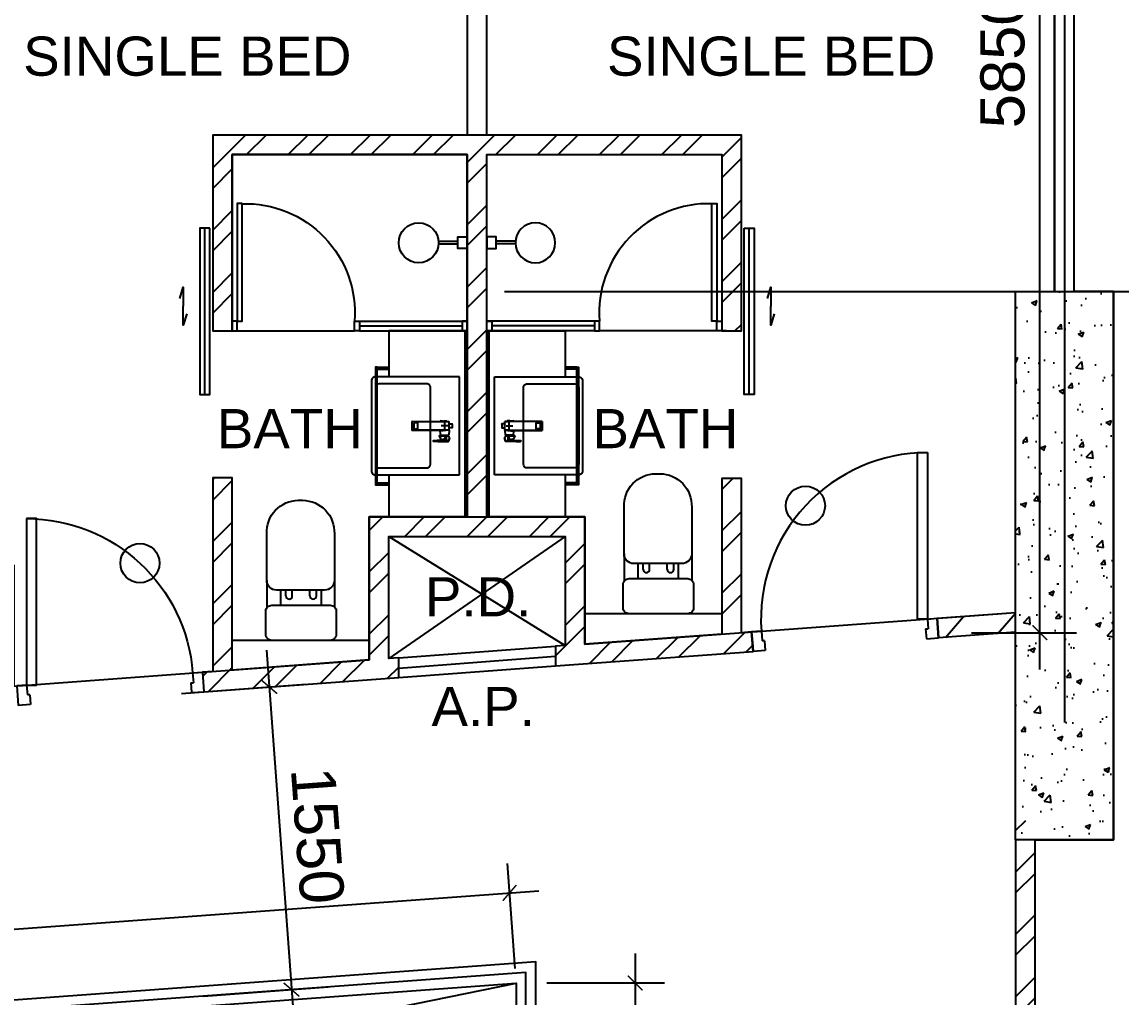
# Model space of a CAD drawing. Header units: millimetres. Extents: x -1214 to 72065, y 7230 to 56310.
# Drawn here: x 40676 to 46294, y 31843 to 36827 of the extents above; entities that cross this region are included whole.
import ezdxf
from ezdxf.enums import TextEntityAlignment as Align

# ---------------------------------------------------------------- set-up
doc = ezdxf.new("R2010")
doc.units = ezdxf.units.MM
doc.header["$MEASUREMENT"] = 0
doc.linetypes.add('CENTERX2', pattern=[101.6, 63.5, -12.7, 12.7, -12.7])
doc.layers.get('0').update_dxf_attribs({"color": 8})
doc.layers.get('Defpoints').update_dxf_attribs({"color": 8})
for name, color, linetype in [('Default', 8, 'Continuous'), ('Door', 8, 'Continuous'), ('Dry Wall', 8, 'Continuous'), ('FSD', 8, 'Continuous'), ('GBP A.P.', 8, 'Continuous'), ('GBP Dim', 8, 'Continuous'), ('GBP Text 200', 8, 'Continuous'), ('grid', 8, 'CENTERX2'), ('hatch', 8, 'Continuous'), ('LP-Furn built-in', 8, 'Continuous'), ('LP-Furn built-in 2', 8, 'Continuous'), ('LP-Sanitary', 8, 'Continuous'), ('LP-WC', 8, 'Continuous'), ('PD', 8, 'Continuous'), ('PD DOOR', 8, 'Continuous'), ('SMOKE BARRIER', 8, 'Continuous'), ('TEXT', 8, 'Continuous'), ('TEXT Ref', 8, 'Continuous'), ('VOID HATCH', 8, 'Continuous'), ('WALL-NEW', 8, 'Continuous'), ('WALL-STRUCTURE', 8, 'Continuous'), ('WINDOW', 8, 'Continuous'), ('zzz-room mix', 8, 'Continuous')]:
    doc.layers.add(name, color=color, linetype=linetype)
doc.layers.add('LP-Nonplot', color=8, linetype='Continuous', plot=False)
doc.styles.add('BH', font='arial.ttf')
doc.dimstyles.new('200 GBP', dxfattribs={"dimscale": 1.5, "dimtxt": 150, "dimasz": 50, "dimexe": 125, "dimexo": 50, "dimgap": 50, "dimtad": 1, "dimdec": 0, "dimzin": 0, "dimdsep": 46, "dimtxsty": 'BH', "dimblk": 'ARCHTICK', "dimcen": 0.09, "dimdle": 125, "dimclrd": 9, "dimclre": 9, "dimclrt": 1, "dimadec": 0, "dimazin": 0, "dimtfac": 1, "dimtdec": 0, "dimtix": 1, "dimtmove": 2, "dimatfit": 3, "dimldrblk": 'ARCHTICK', "dimfxl": 300, "dimfxlon": 1, "dimtolj": 1, "dimtzin": 0, "dimarcsym": 0})

# ---------------------------------------------------------------- blocks, each defined once
blk = doc.blocks.new('A$C65CE4B9A')
at = {"layer": 'grid', "ltscale": 200}
for p, q in [((-23000, 10500), (-23000, -20450)), ((-66500, 0), (0, 0))]:
    blk.add_line(p, q, dxfattribs=at)
blk = doc.blocks.new('DR1CR2')
at = {"layer": 'Door'}
for p, q in [((-50, 0), (-50, -50)), ((-50, 0), (0, 0)), ((0, 0), (0, -75)), ((-62.5, -50), (-50, -50)), ((-62.5, -50), (-62.5, -100)), ((-62.5, -100), (0, -100)), ((0, -75), (0, -100))]:
    blk.add_line(p, q, dxfattribs=at)
blk = doc.blocks.new('pln_toilet')
for p, q in [((175.5, -306.5), (175.5, -165.2)), ((-170.1, -306.5), (-170.1, -171.6)), ((-78.2, -226.9), (-78.2, -256.5)), ((-45, -226.9), (-45, -256.5)), ((44.7, -226.9), (44.7, -256.5)), ((77.9, -226.9), (77.9, -256.5))]:
    blk.add_line(p, q)
for points in [[(180, -30), (180, -149.3, -0.414214), (150, -179.3), (-150, -179.3, -0.414214), (-180, -149.3), (-180, -30, -0.414214), (-150, 0), (150, 0, -0.414214)], [(175.5, -306.5), (175.5, -545.1, -0.424695), (14, -715.1), (-7.8, -715.1, -0.423698), (-170.1, -545.1), (-170.1, -306.5, -0.414214), (-120.1, -256.5), (125.5, -256.5, -0.414214)]]:
    blk.add_lwpolyline(points, format="xyb", close=True)
for points in [[(-101.9, -256.5), (-101.9, -179.3)], [(102.9, -179.3), (102.9, -256.5)]]:
    blk.add_lwpolyline(points)
for centre in [(-61.6, -226.9), (61.3, -226.9)]:
    blk.add_arc(centre, 16.6, 0, 180)
blk = doc.blocks.new('SEANNOT_GROUP2')
at = {"layer": 'Default'}
blk.add_line((81.5, 351.1), (81.5, 317.9), dxfattribs=at)
blk = doc.blocks.new('SEANNOT_GROUP3')
at = {"layer": 'Default'}
blk.add_line((99.8, 335.2), (63.8, 335.2), dxfattribs=at)
blk = doc.blocks.new('ghtfdgd')
at = {"layer": 'LP-Sanitary'}
for p, q in [((79214.2, -115039.6), (79218.2, -114994.6)), ((79220.2, -114994.6), (79217.1, -115027.9)), ((79220.2, -114994.6), (79218.2, -114994.6)), ((79218.9, -115183.4), (79220.2, -114994.6)), ((79261.1, -114994.6), (79220.2, -114994.6)), ((79230.7, -114993.6), (79230.7, -114979.6)), ((79231.2, -114979.1), (79250.2, -114979.1)), ((79250.2, -114994.1), (79231.2, -114994.1)), ((79238.9, -114994.1), (79238.9, -114994.6)), ((79242.4, -114994.6), (79242.4, -114994.1)), ((79250.7, -114979.6), (79250.7, -114993.6)), ((79263.2, -114994.6), (79261.1, -114994.6)), ((79261.1, -114994.6), (79262.4, -115183.4)), ((79264.2, -115027.9), (79261.1, -114994.6)), ((79263.2, -114994.6), (79288.7, -114996.6)), ((79263.2, -114994.6), (79267.1, -115039.6)), ((79288.7, -115037.7), (79288.7, -114996.6)), ((79290.7, -115009.4), (79290.7, -115000.9)), ((79317.3, -115002.9), (79318.9, -114997.5)), ((79318.7, -114997.4), (79318.9, -114997.5)), ((79319.3, -114997.6), (79318.9, -114997.4)), ((79318.9, -114997.5), (79319.4, -114997.7)), ((79319.4, -114997.7), (79319.4, -115044.7)), ((79319.8, -115045.3), (79319.8, -114998.3)), ((79217.1, -115027.9), (79214.2, -115039.6)), ((79217.1, -115039.6), (79214.2, -115039.6)), ((79215.7, -115019.1), (79215.7, -115005.6)), ((79215.7, -115005.6), (79217.2, -115005.6)), ((79217.5, -115184.4), (79217.1, -115027.9)), ((79264.2, -115027.9), (79263.8, -115184.4)), ((79264.2, -115027.9), (79267.1, -115039.6)), ((79267.1, -115039.6), (79264.2, -115039.6)), ((79288.7, -115037.7), (79267.1, -115039.6)), ((79290.7, -115009.6), (79290.7, -115009.4)), ((79290.7, -115010.3), (79290.7, -115009.6)), ((79290.7, -115044.4), (79290.7, -115010.3)), ((79290.7, -115044.7), (79290.7, -115044.4)), ((79290.9, -115010.4), (79310.4, -115018.6)), ((79290.9, -115010.4), (79290.9, -115044.5)), ((79290.9, -115044.5), (79310.4, -115036.3)), ((79310.7, -115017.8), (79291, -115009.5)), ((79291, -115009.5), (79291, -115009.5)), ((79291, -115009.5), (79291, -115009.5)), ((79291, -115044.9), (79310.7, -115036.6)), ((79310.4, -115018.6), (79310.5, -115018.7)), ((79310.4, -115036.3), (79310.5, -115036.2)), ((79310.5, -115018.7), (79310.5, -115027.4)), ((79310.5, -115036.2), (79310.5, -115027.4)), ((79310.7, -115017.8), (79314.8, -115009.2)), ((79313.5, -115028.9), (79313.5, -115020.8)), ((79313.5, -115020.8), (79317.3, -115050.9)), ((79313.5, -115028.9), (79313.5, -115036.9)), ((79313.5, -115036.9), (79317.3, -115075.5)), ((79313.5, -115037), (79317.3, -115075.5)), ((79315.2, -115010.7), (79313.6, -115020.4)), ((79313.6, -115020.5), (79313.6, -115020.4)), ((79317.3, -115050.5), (79313.6, -115020.5)), ((79315.2, -115010.7), (79317.3, -115050.4)), ((79318, -115050.2), (79316, -115010.5)), ((79319.4, -115044.7), (79317.3, -115002.9)), ((79317.3, -115050.4), (79317.3, -115050.5)), ((79317.3, -115051.4), (79317.3, -115063.3)), ((79317.7, -115051.6), (79318.9, -115052.3)), ((79317.7, -115063.5), (79317.7, -115051.6)), ((79319.4, -115051), (79318, -115050.2)), ((79318.9, -115074.8), (79318.9, -115052.3)), ((79319.4, -115044.7), (79319.4, -115051)), ((79319.8, -115051.6), (79319.8, -115045.3)), ((79319.8, -115051.9), (79319.8, -115051.6)), ((79319.8, -115051.9), (79319.8, -115074.4)), ((79317.3, -115075.1), (79317.3, -115063.3)), ((79317.7, -115063.5), (79317.7, -115075.4)), ((79317.7, -115075.4), (79318.9, -115074.8)), ((79318, -115076), (79319.3, -115075.3)), ((79319.8, -115074.4), (79319.8, -115074.6)), ((79225, -115154.8), (79225, -115173.1)), ((79255.3, -115153.8), (79226, -115153.8)), ((79255.3, -115154), (79226, -115154)), ((79256.3, -115173.1), (79256.3, -115154.8)), ((79218.9, -115183.4), (79217.5, -115184.4)), ((79217.5, -115184.4), (79263.8, -115184.4)), ((79262.4, -115183.4), (79218.9, -115183.4)), ((79226, -115174.1), (79255.3, -115174.1)), ((79262.4, -115183.4), (79263.8, -115184.4))]:
    blk.add_line(p, q, dxfattribs=at)
for centre, radius, start, end in [((79231.2, -114979.6), 0.5, 90, 180), ((79231.2, -114993.6), 0.5, 180, 270), ((79250.2, -114979.6), 0.5, 0, 90), ((79250.2, -114993.6), 0.5, 270, 0), ((79280.3, -115017.1), 20, 56.8024, 65.1654), ((79290.9, -115000.9), 0.2, 127.8526, 180), ((79511, -115282.7), 357.7, 125.8498, 127.9825), ((79530.3, -115308.3), 389.7, 125.9264, 127.8836), ((79301.7, -114992.9), 0.28, 69.6864, 135.2011), ((79318.5, -114997.9), 0.689, 55.9542, 80.1325), ((79319, -114998.3), 0.8, 0.0065, 61.4767), ((79240.7, -115019.1), 25, 180, 185.7425), ((79280.3, -115017.1), 20, 294.8346, 301.6128), ((79290.9, -115044.7), 0.2, 180.014, 293.047), ((79234, -109870), 5139.5, 270.6358, 270.8997), ((79227.2, -108854.2), 6155.7, 270.59451, 270.81562), ((79288.3, -115009.7), 2.67, 3.1953, 9.3367), ((79319.7, -114996.5), 23.1, 247.1252, 247.4995), ((79339.3, -115104.4), 73.6, 112.7571, 112.8748), ((79312.3, -115020.9), 1.23, 6.0946, 11.5159), ((79308.7, -115037.4), 4.84, 5.245, 7.1928), ((79310.7, -115037.3), 2.83, 5.6454, 8.8147), ((79314, -115009.4), 0.822, 12.8215, 37.3786), ((79314.7, -115011.5), 2.53, 77.4972, 90.7881), ((79315.1, -115009.5), 0.509, 38.0096, 78.4052), ((84763.2, -116562.2), 5664.7, 164.0221, 164.0885), ((79313.8, -115010.5), 2.18, 358.6743, 36.2852), ((79317.8, -115050.7), 0.54, 62.2217, 149.6873), ((79305.3, -115051.3), 11.9, 359.6229, 2.1624), ((79315.7, -115050), 2.38, 342.3129, 353.972), ((79317.3, -115050.2), 0.738, 359.2113, 2.9985), ((79319.1, -115051.6), 0.688, 1.5121, 63.734), ((79313.2, -115075.2), 4.12, 356.1198, 1.3814), ((79317.8, -115075.5), 0.494, 177.6992, 295.8531), ((79318.6, -115075.3), 0.938, 181.0891, 220.2205), ((79319, -115074.6), 0.786, 294.1963, 0.4917)]:
    blk.add_arc(centre, radius, start, end, dxfattribs=at)
for centre, major_axis, ratio, start_param, end_param in [((79290.9, -115000.9), (0.2, 0), 0.870233, 1.308042, 3.141593), ((79290.9, -115000.9), (0.123, -0.158), 0.834595, 2.099205, 3.141593), ((79290.9, -115000.9), (0.123, -0.158), 0.834595, 3.141593, 3.165459), ((79301.6, -114992.9), (0.117, -0.162), 0.844851, 2.109561, 3.167674), ((79318.4, -114998), (-0.211, -0.772), 0.117484, 2.694436, 3.141054), ((79318.5, -114998.1), (-0.382, -0.703), 0.237912, 2.705017, 3.14394), ((79319, -114998.3), (-0.382, -0.703), 0.237912, 2.705017, 3.141091), ((79319, -114998.3), (-0.8, 0), 0.876594, 3.141494, 4.164132), ((79290.9, -115009.4), (0.2, 0), 0.870251, 1.333095, 3.141593), ((79290.9, -115010.3), (0.2, 0), 0.5, 3.141593, 4.712389), ((79290.9, -115044.4), (0.2, 0), 0.5, 3.141593, 4.712389), ((79290.9, -115010), (0.077, 0.836), 0.04975, 4.217846, 5.325586), ((79290.9, -115044.1), (-0.077, 0.836), 0.04975, 2.065339, 3.17308), ((79310.4, -115018.2), (-0.311, -0.737), 0.21898, 1.092037, 2.210933), ((79310.4, -115035.9), (-0.311, 0.737), 0.21898, 2.049556, 3.141593), ((79310.5, -115018.3), (-0.309, -0.738), 0.217421, 1.09135, 2.210755), ((79310.5, -115035.8), (-0.309, 0.738), 0.217421, 2.050243, 3.169648), ((79310.4, -115035.9), (-0.311, 0.737), 0.21898, 3.141593, 3.168451), ((79314.3, -115020.6), (-0.782, -0.167), 0.921627, 5.682069, 6.099643), ((79314.3, -115020.8), (-0.794, -0.099), 0.898005, 5.760928, 6.175764), ((79314.3, -115036.7), (0.793, 0.106), 0.789486, 3.026004, 3.133916), ((79314.3, -115036.9), (0.796, 0.077), 0.827125, 3.057559, 3.141593), ((79315.1, -115009.6), (0.173, 0.708), 0.018166, 0.444134, 0.918054), ((79315.3, -115009.6), (0.412, 0.321), 0.549065, 0.513637, 1.195391), ((79315.7, -115010.9), (-0.499, -0.026), 0.868619, 4.118709, 5.82428), ((79316.8, -115003.6), (0.961, -0.275), 0.902908, 1.271288, 1.565184), ((79317.8, -115050.6), (-0.5, -0.016), 0.857677, 4.139605, 5.842177), ((79317.8, -115050.9), (-0.5, -0.02), 0.273668, 4.356492, 6.23412), ((79319, -115045.3), (-0.8, 0), 0.876594, 3.141494, 4.164132), ((79317.8, -115063.3), (-0.5, 0), 0.5, 0.054498, 1.448623), ((79317.8, -115075.5), (-0.494, 0.079), 0.969108, 0.192451, 2.070079), ((79226, -115154.8), (-1, 0), 0.992546, 4.712389, 6.283185), ((79226, -115154.9), (1, 0), 0.890286, 1.570796, 3.141593), ((79255.3, -115154.8), (-1, 0), 0.992546, 3.141593, 4.712389), ((79255.3, -115154.9), (1, 0), 0.890286, 0, 1.570796), ((79226, -115173.1), (1, 0), 0.992546, 3.141593, 4.712389), ((79255.3, -115173.1), (1, 0), 0.992546, 4.712389, 6.283185)]:
    blk.add_ellipse(centre, major_axis=major_axis, ratio=ratio, start_param=start_param, end_param=end_param, dxfattribs=at)
for points, knots in [([(79291, -115000.7), (79291, -115000.8), (79291, -115000.8), (79291, -115000.9), (79291, -115001.2), (79291, -115001.4), (79291, -115001.7), (79291, -115002.7), (79291, -115003.8), (79291, -115004.8), (79291, -115006.3), (79291, -115007.8), (79291, -115009.2)], [0, 0, 0, 0, 0.02306, 0.02306, 0.02306, 0.115301, 0.115301, 0.115301, 0.484264, 0.484264, 0.484264, 1, 1, 1, 1]), ([(79301.6, -114992.7), (79301.9, -114992.8), (79302.2, -114992.9), (79302.5, -114993), (79305, -114993.6), (79307.5, -114994.3), (79310.1, -114995), (79312.9, -114995.8), (79315.8, -114996.6), (79318.7, -114997.4)], [0, 0, 0, 0, 0.051688, 0.051688, 0.051688, 0.494848, 0.494848, 0.494848, 1, 1, 1, 1]), ([(79318.7, -114997.4), (79318.6, -114997.5), (79318.6, -114997.7), (79318.5, -114997.9), (79318.2, -114999), (79317.9, -115000.1), (79317.5, -115001.2), (79317.4, -115001.7), (79317.2, -115002.2), (79317.1, -115002.7)], [0, 0, 0, 0, 0.095324, 0.095324, 0.095324, 0.707603, 0.707603, 0.707603, 1, 1, 1, 1]), ([(79291, -115009.5), (79291, -115009.5), (79290.9, -115009.5), (79290.8, -115009.6), (79290.7, -115009.6), (79290.7, -115009.6)], [0, 0, 0, 0, 0.5, 0.5, 1, 1, 1, 1]), ([(79310.5, -115018.7), (79310.9, -115018.8), (79311.2, -115019), (79311.9, -115019.4), (79312.2, -115019.7), (79312.8, -115020.1), (79313, -115020.3), (79313.4, -115020.5), (79313.5, -115020.5), (79313.5, -115020.7)], [0, 0, 0, 0, 0.25, 0.25, 0.5, 0.5, 0.75, 0.75, 1, 1, 1, 1]), ([(79310.5, -115036.2), (79310.9, -115036.1), (79311.2, -115035.9), (79311.9, -115035.6), (79312.2, -115035.5), (79312.8, -115035.6), (79313, -115035.7), (79313.4, -115036.2), (79313.5, -115036.5), (79313.5, -115036.8)], [0, 0, 0, 0, 0.25, 0.25, 0.5, 0.5, 0.75, 0.75, 1, 1, 1, 1]), ([(79313.6, -115020.4), (79313.5, -115020.2), (79313.5, -115020), (79313.3, -115019.6), (79313.2, -115019.3), (79312.7, -115018.8), (79312.3, -115018.6), (79311.6, -115018.2), (79311.2, -115018), (79310.8, -115017.9)], [0, 0, 0, 0, 0.25, 0.25, 0.5, 0.5, 0.75, 0.75, 1, 1, 1, 1]), ([(79310.8, -115036.5), (79311, -115036.5), (79311.3, -115036.3), (79311.8, -115036.2), (79312.2, -115036.1), (79312.5, -115036), (79312.8, -115036), (79313, -115036), (79313.1, -115036.1), (79313.2, -115036.2), (79313.4, -115036.3), (79313.5, -115036.6), (79313.5, -115036.7), (79313.5, -115036.8)], [0, 0, 0, 0, 0.124812, 0.2213171, 0.3092796, 0.3899271, 0.4711589, 0.5451559, 0.6166529, 0.6889172, 0.7974179, 0.8896188, 0.9816515, 0.9816515, 0.9816515, 0.9816515]), ([(79314.8, -115009.2), (79314.8, -115009.2), (79314.9, -115009.2), (79314.9, -115009.2), (79315, -115009.2), (79315, -115009.2), (79315.1, -115009.2), (79315.2, -115009.2)], [0, 0, 0, 0, 0.25, 0.25, 0.5, 0.5, 1, 1, 1, 1]), ([(79317.1, -115002.7), (79317, -115003), (79316.9, -115003.3), (79316.8, -115003.6), (79316.5, -115004.7), (79316.2, -115005.8), (79315.9, -115006.9), (79315.7, -115007.6), (79315.4, -115008.3), (79315.2, -115009)], [0, 0, 0, 0, 0.131954, 0.131954, 0.131954, 0.659772, 0.659772, 0.659772, 1, 1, 1, 1]), ([(79315.2, -115009.2), (79315.2, -115009.2), (79315.2, -115009.2), (79315.2, -115009.2), (79315.2, -115009.2), (79315.2, -115009.2)], [0, 0, 0, 0, 0.5, 0.5, 1, 1, 1, 1]), ([(79315.2, -115009.2), (79315.3, -115009.3), (79315.3, -115009.4), (79315.3, -115009.5), (79315.3, -115009.6), (79315.3, -115009.8), (79315.3, -115009.8), (79315.3, -115009.9), (79315.3, -115010), (79315.2, -115010.2), (79315.2, -115010.3), (79315.2, -115010.5), (79315.2, -115010.6), (79315.2, -115010.7)], [0, 0, 0, 0, 0.125, 0.125, 0.25, 0.25, 0.375, 0.375, 0.5, 0.5, 0.75, 0.75, 1, 1, 1, 1]), ([(79317.3, -115050.5), (79317.3, -115050.5), (79317.3, -115050.5), (79317.3, -115050.6), (79317.3, -115050.6), (79317.3, -115050.7), (79317.3, -115050.8), (79317.3, -115050.9)], [0, 0, 0, 0, 0.25, 0.25, 0.5, 0.5, 1, 1, 1, 1]), ([(79317.3, -115051.4), (79317.3, -115051.5), (79317.3, -115051.5), (79317.5, -115051.6), (79317.6, -115051.6), (79317.7, -115051.6)], [0, 0, 0, 0, 0.5, 0.5, 1, 1, 1, 1]), ([(79317.7, -115051.6), (79317.7, -115051.6), (79317.7, -115051.5), (79317.8, -115051.4), (79317.8, -115051.3), (79317.8, -115051.1), (79317.8, -115051), (79317.9, -115050.9), (79317.9, -115050.8), (79317.9, -115050.7)], [0, 0, 0, 0, 0.25, 0.25, 0.5, 0.5, 0.75, 0.75, 1, 1, 1, 1]), ([(79319.4, -115051), (79319.4, -115051), (79319.4, -115051), (79319.4, -115051), (79319.4, -115051), (79319.4, -115051), (79319.4, -115051), (79319.4, -115051.1), (79319.4, -115051.1), (79319.4, -115051.2), (79319.4, -115051.2), (79319.3, -115051.3), (79319.3, -115051.3), (79319.3, -115051.4), (79319.3, -115051.5), (79319.2, -115051.6), (79319.2, -115051.6), (79319.1, -115051.7), (79319.1, -115051.8), (79319, -115051.9), (79319, -115052), (79318.9, -115052.1), (79318.9, -115052.1), (79318.9, -115052.2), (79318.9, -115052.3), (79318.9, -115052.3), (79318.9, -115052.3), (79318.9, -115052.3), (79318.9, -115052.3), (79318.9, -115052.3), (79318.9, -115052.3)], [0, 0, 0, 0, 0.000034, 0.000034, 0.000034, 0.03445, 0.03445, 0.03445, 0.175251, 0.175251, 0.175251, 0.317196, 0.317196, 0.317196, 0.479622, 0.479622, 0.479622, 0.662074, 0.662074, 0.662074, 0.829132, 0.829132, 0.829132, 0.958486, 0.958486, 0.958486, 0.999966, 0.999966, 0.999966, 1, 1, 1, 1]), ([(79319.8, -115051.9), (79319.8, -115052), (79319.7, -115052), (79319.7, -115052.1), (79319.6, -115052.2), (79319.4, -115052.3), (79319.3, -115052.3), (79319.1, -115052.3), (79319, -115052.3), (79318.9, -115052.3)], [0, 0, 0, 0, 0.25, 0.25, 0.5, 0.5, 0.75, 0.75, 1, 1, 1, 1]), ([(79317.3, -115075.1), (79317.3, -115075.2), (79317.3, -115075.2), (79317.5, -115075.3), (79317.6, -115075.3), (79317.7, -115075.4)], [0, 0, 0, 0, 0.5, 0.5, 1, 1, 1, 1]), ([(79319.8, -115074.4), (79319.8, -115074.5), (79319.7, -115074.5), (79319.7, -115074.6), (79319.6, -115074.7), (79319.4, -115074.8), (79319.3, -115074.8), (79319.1, -115074.8), (79319, -115074.8), (79318.9, -115074.8)], [0, 0, 0, 0, 0.25, 0.25, 0.5, 0.5, 0.75, 0.75, 1, 1, 1, 1]), ([(79319.3, -115075.3), (79319.3, -115075.3), (79319.3, -115075.3), (79319.2, -115075.3), (79319.2, -115075.3), (79319.1, -115075.3), (79319.1, -115075.2), (79319, -115075.2), (79319, -115075.1), (79318.9, -115075.1), (79318.9, -115075), (79318.9, -115074.9), (79318.9, -115074.9), (79318.9, -115074.9), (79318.9, -115074.8), (79318.9, -115074.8), (79318.9, -115074.8), (79318.9, -115074.8), (79318.9, -115074.8)], [0.3296223, 0.3296223, 0.3296223, 0.3296223, 0.4796217, 0.4796217, 0.4796217, 0.6620737, 0.6620737, 0.6620737, 0.829132, 0.829132, 0.829132, 0.9584856, 0.9584856, 0.9584856, 0.9999655, 0.9999655, 0.9999655, 1, 1, 1, 1])]:
    blk.add_open_spline(points, degree=3, knots=knots, dxfattribs=at)
for points, degree in [([(79301.8, -114992.7), (79301.7, -114992.6), (79301.7, -114992.7), (79301.6, -114992.7)], 3), ([(79318.6, -114997.3), (79316.3, -114996.6), (79310.7, -114995.1), (79301.8, -114992.7)], 3), ([(79313.5, -115028.9), (79313.5, -115028.4), (79313.4, -115028), (79312.3, -115027.4), (79311.4, -115027.4), (79310.5, -115027.4)], 5), ([(79317.9, -115075.9), (79317.9, -115076), (79318, -115076), (79318, -115075.9)], 3)]:
    blk.add_open_spline(points, degree=degree, dxfattribs=at)
at = {"layer": 'LP-Nonplot'}
for name in ['SEANNOT_GROUP2', 'SEANNOT_GROUP3']:
    blk.add_blockref(name, (79159.1, -115352.3), dxfattribs=at)
blk = doc.blocks.new('SINK')
at = {"layer": 'LP-Sanitary'}
blk.add_line((-74936.8, -44774), (-75436.8, -44774), dxfattribs=at)
blk.add_lwpolyline([(-75436.8, -44774), (-75436.8, -45203.2, 0.414214), (-75416.8, -45223.2), (-74956.8, -45223.2, 0.414214), (-74936.8, -45203.2), (-74936.8, -44774)], format="xyb", dxfattribs=at)
blk.add_lwpolyline([(-75401.8, -44941.1), (-75401.8, -45183.3, 0.414117), (-75381.8, -45203.2), (-74991.8, -45203.2, 0.41431), (-74971.8, -45183.2), (-74971.8, -44941.1, 0.414117), (-74991.8, -44921.1), (-75381.8, -44921.1, 0.41431)], format="xyb", close=True, dxfattribs=at)
at = {"layer": 'LP-Furn built-in'}
blk.add_blockref('ghtfdgd', (-154427.4, 70168.1), dxfattribs=at)
blk = doc.blocks.new('pln_sink 1100x380')
at = {"ltscale": 1000}
for p, q in [((0, 0), (400, 0)), ((400, 0), (400, -235)), ((459.9, -184.9), (400, -184.9)), ((459.9, -194.9), (400, -194.9)), ((400, -735), (400, -950)), ((459.9, -776.6), (400, -776.6)), ((459.9, -786.6), (400, -786.6)), ((0, -950), (400, -950))]:
    blk.add_line(p, q, dxfattribs=at)
for points in [[(10, -950), (10, 0), (0, 0), (0, -950), (10, -950)], [(10, 0), (10, -950), (0, -950), (0, 0), (10, 0)]]:
    blk.add_lwpolyline(points, dxfattribs=at)
at = {"ltscale": 200}
blk.add_lwpolyline([(459.9, -184.9), (468.4, -184.9), (468.4, -786.6), (459.9, -786.6)], close=True, dxfattribs=at)
at = {"layer": 'LP-Furn built-in', "extrusion": (0, 0, -1), "zscale": -1, "rotation": 270}
blk.add_blockref('SINK', (44734, -75671.8), dxfattribs=at)
blk = doc.blocks.new('pln_shower head')
at = {"ltscale": 100}
for points in [[(101, 9.1), (200, 9.1)], [(101, -5.9), (200, -5.9)]]:
    blk.add_lwpolyline(points, dxfattribs=at)
at = {"ltscale": 0.5}
blk.add_lwpolyline([(248, 30.1), (248, -29.9), (200, -29.9), (200, 30.1)], close=True, dxfattribs=at)
at = {"ltscale": 100}
blk.add_circle((0, 0), 101.9, dxfattribs=at)
blk = doc.blocks.new('_ArchTick')
at = {"color": 0, "const_width": 0.1}
blk.add_lwpolyline([(0.5, 0.5), (-0.5, -0.5)], dxfattribs=at)
blk = doc.blocks.new('*D58')
at = {"layer": 'Defpoints', "color": 0, "transparency": 16777216}
for p in [(35702.3, 32974.2), (42052.7, 31885.7), (35815.7, 31428.3)]:
    blk.add_point(p, dxfattribs=at)
at = {"layer": 'GBP Dim', "color": 9, "lineweight": -2, "transparency": 16777216}
for p, q in [((41925.6, 33618.5), (42066.4, 31698.7)), ((41490.5, 33398.6), (42126.3, 33445.3)), ((41603.9, 31852.8), (42239.7, 31899.4))]:
    blk.add_line(p, q, dxfattribs=at)
at = {"layer": 'GBP Dim', "color": 9, "lineweight": -2, "transparency": 16777216, "xscale": 75, "yscale": 75, "zscale": 75}
for p, rotation in [((41939.3, 33431.5), 94.19418278322694), ((42052.7, 31885.7), 274.1941827832269)]:
    blk.add_blockref('_ArchTick', p, dxfattribs=dict(at, rotation=rotation))
at = {"layer": 'GBP Dim', "transparency": 16777216, "insert": (42185.4, 32672.5), "char_height": 225, "attachment_point": 5, "rotation": 274.1942, "style": 'BH'}
blk.add_mtext('\\A1;1550', dxfattribs=at)
blk = doc.blocks.new('*D80')
at = {"layer": 'Defpoints', "color": 0, "transparency": 16777216}
for p in [(46050, 39185.1), (46736.8, 39185.1), (45850, 31649.9)]:
    blk.add_point(p, dxfattribs=at)
at = {"layer": 'GBP Dim', "color": 9, "lineweight": -2, "transparency": 16777216}
for p, q in [((46736.8, 31462.4), (46736.8, 39372.6)), ((46286.8, 39185.1), (46924.3, 39185.1)), ((46286.8, 31649.9), (46924.3, 31649.9))]:
    blk.add_line(p, q, dxfattribs=at)
at = {"layer": 'GBP Dim', "color": 9, "lineweight": -2, "transparency": 16777216, "xscale": 75, "yscale": 75, "zscale": 75}
for p, rotation in [((46736.8, 39185.1), 90), ((46736.8, 31649.9), 270)]:
    blk.add_blockref('_ArchTick', p, dxfattribs=dict(at, rotation=rotation))
at = {"layer": 'GBP Dim', "transparency": 16777216, "insert": (46546.9, 35417.5), "char_height": 225, "attachment_point": 5, "rotation": 90, "style": 'BH'}
blk.add_mtext('\\A1;7535', dxfattribs=at)
blk = doc.blocks.new('*D94')
at = {"layer": 'Defpoints', "color": 0, "transparency": 16777216}
for p in [(45450, 39558.8), (45874.6, 39558.8), (45450, 33708.6)]:
    blk.add_point(p, dxfattribs=at)
at = {"layer": 'GBP Dim', "color": 9, "lineweight": -2, "transparency": 16777216}
for p, q in [((45874.6, 33521.1), (45874.6, 39746.3)), ((45525, 39558.8), (46062.1, 39558.8)), ((45525, 33708.6), (46062.1, 33708.6))]:
    blk.add_line(p, q, dxfattribs=at)
at = {"layer": 'GBP Dim', "color": 9, "lineweight": -2, "transparency": 16777216, "xscale": 75, "yscale": 75, "zscale": 75}
for p, rotation in [((45874.6, 39558.8), 90), ((45874.6, 33708.6), 270)]:
    blk.add_blockref('_ArchTick', p, dxfattribs=dict(at, rotation=rotation))
at = {"layer": 'GBP Dim', "transparency": 16777216, "insert": (45684.8, 36633.7), "char_height": 225, "attachment_point": 5, "rotation": 90, "style": 'BH'}
blk.add_mtext('\\A1;5850', dxfattribs=at)
blk = doc.blocks.new('*D95')
at = {"layer": 'Defpoints', "color": 0, "transparency": 16777216}
for p in [(43200, 31919.8), (43200, 28150.1), (43807.3, 28150.1)]:
    blk.add_point(p, dxfattribs=at)
at = {"layer": 'GBP Dim', "color": 9, "lineweight": -2, "transparency": 16777216}
for p, q in [((43807.3, 32069.8), (43807.3, 28000.1)), ((43357.3, 31919.8), (43957.3, 31919.8)), ((43357.3, 28150.1), (43957.3, 28150.1))]:
    blk.add_line(p, q, dxfattribs=at)
at = {"layer": 'GBP Dim', "color": 9, "lineweight": -2, "transparency": 16777216, "xscale": 75, "yscale": 75, "zscale": 75}
for p, rotation in [((43807.3, 31919.8), 90), ((43807.3, 28150.1), 270)]:
    blk.add_blockref('_ArchTick', p, dxfattribs=dict(at, rotation=rotation))
at = {"layer": 'GBP Dim', "transparency": 16777216, "insert": (43617.4, 30034.9), "char_height": 225, "attachment_point": 5, "rotation": 90, "style": 'BH'}
blk.add_mtext('\\A1;3770', dxfattribs=at)
blk = doc.blocks.new('*D97')
at = {"layer": 'Defpoints', "color": 0, "transparency": 16777216}
for p in [(43166.2, 32379.8), (43200, 31919.8), (23298.3, 30460.3)]:
    blk.add_point(p, dxfattribs=at)
at = {"layer": 'GBP Dim', "color": 9, "lineweight": -2, "transparency": 16777216}
for p, q in [((43194.5, 31994.6), (43155.3, 32529.4)), ((23115, 30909.4), (43315.8, 32390.8)), ((23292.8, 30535.1), (23253.6, 31070))]:
    blk.add_line(p, q, dxfattribs=at)
at = {"layer": 'GBP Dim', "color": 9, "lineweight": -2, "transparency": 16777216, "xscale": 75, "yscale": 75, "zscale": 75}
for p, rotation in [((43166.2, 32379.8), 4.194182783227751), ((23264.6, 30920.4), 184.1941827832277)]:
    blk.add_blockref('_ArchTick', p, dxfattribs=dict(at, rotation=rotation))
at = {"layer": 'GBP Dim', "transparency": 16777216, "insert": (33201.5, 31839.5), "char_height": 225, "attachment_point": 5, "rotation": 4.1942, "style": 'BH'}
blk.add_mtext('\\A1;19955', dxfattribs=at)

msp = doc.modelspace()

# ---------------------------------------------------------------- hatches: boundary and pattern name
at = {"layer": 'hatch'}
h = msp.add_hatch(dxfattribs=at)
h.set_pattern_fill('ANSI32', color=256, scale=600, style=0)
h.set_pattern_definition([(45, (321972.65, -85797.18), (-159.09903, 159.09903), []), (45, (322078.72, -85797.18), (-159.09903, 159.09903), [])])
h.paths.add_polyline_path([(44350.3, 33708.6), (44350.3, 34496), (44250.3, 34496), (44250.3, 33701.3), (43550, 33649.9), (43550, 34299.6), (43050, 34299.6), (43050, 36149.6), (44250, 36149.6), (44250, 35249.6), (44350, 35249.6), (44350, 36249.6), (41650, 36249.6), (41650, 35249.6), (41750, 35249.6), (41750, 36149.6), (42950, 36149.6), (42950, 34299.6), (42450, 34299.6), (42450, 33569.3), (41750, 33517.9), (41750, 34499.6), (41650, 34499.6), (41650, 33510.6), (41597.5, 33506.7), (41604.8, 33407), (42599.9, 33480), (42599.9, 33580.3), (42550, 33576.6), (42550, 34199.6), (43450, 34199.6), (43450, 33642.6), (43400.1, 33638.9), (43400.1, 33538.7), (44409.9, 33612.7), (44402.5, 33712.5)])
h = msp.add_hatch(dxfattribs=at)
h.set_pattern_fill('AR-CONC', color=256, scale=40, style=0)
h.set_pattern_definition([(50, (-579051.98, 745630.23), (286.904073, -25.100854), [30, -330]), (355, (-579051.98, 745630.23), (-55.50053, 300.87685), [24, -264]), (100.4514, (-579028.07, 745628.14), (231.40375, 275.77582), [25.49608, -280.456845]), (46.1842, (-579051.98, 745710.23), (426.89642, -66.2076), [45, -495]), (96.6356, (-579016.4, 745704.7), (373.86508, 389.64715), [38.24412, -420.6852]), (351.1842, (-579052, 745710.23), (373.86478, 389.64744), [36, -396]), (21, (-579011.98, 745690.23), (238.76282, -161.047556), [30, -330]), (326, (-579011.98, 745690.23), (97.32613, 290.06002), [24, -264]), (71.4514, (-578992.08, 745676.8), (336.08905, 129.0122), [25.49608, -280.456845]), (37.5, (-579051.98, 745630.23), (4.863942, 133.157542), [0, -260.8, 0, -268, 0, -265]), (7.5, (-579051.98, 745630.23), (105.227815, 157.764685), [0, -152.8, 0, -254.8, 0, -101]), (327.5, (-579141.18, 745630.23), (213.528974, -9.021949), [0, -100, 0, -312, 0, -414]), (317.5, (-579181.18, 745630.23), (233.274468, 40.041993), [0, -130, 0, -207.2, 0, -294])])
h.paths.add_polyline_path([(46250, 32650), (45750, 32650), (45750, 35450), (46250, 35450)])
h = msp.add_hatch(dxfattribs=at)
h.set_pattern_fill('ANSI32', color=256, scale=30, style=0)
h.set_pattern_definition([(49.1942, (24300, 32138), (-216.2924, 186.737), []), (49.1942, (24434.34, 32147.85), (-216.2924, 186.737), [])])
h.paths.add_polyline_path([(45750, 33811.3), (45350, 33781.9), (45357.3, 33682.2), (45750, 33711)])
h = msp.add_hatch(dxfattribs=at)
h.set_pattern_fill('ANSI32', color=256, scale=600, style=0)
h.set_pattern_definition([(45, (0, 100), (-159.099, 159.099), []), (45, (106.07, 100), (-159.099, 159.099), [])])
h.paths.add_polyline_path([(46650, 31549.9), (46650, 31649.9), (45850, 31649.9), (45850, 32750), (45750, 32750), (45750, 31549.9)])

# ---------------------------------------------------------------- linework, layer by layer
at = {"layer": 'Door'}
for points in [[(45300.1, 34628.3, 0.43582), (44452.4, 33716.1)], [(40699.9, 34290.9, -0.392932), (41547.6, 33503.1)]]:
    msp.add_lwpolyline(points, format="xyb", dxfattribs=at)
for points in [[(45300.1, 34628.3), (45300.1, 33778.3), (45250.1, 33778.3), (45250.1, 34628.3), (45300.1, 34628.3)], [(40699.9, 34290.9), (40699.9, 33440.9), (40749.9, 33440.9), (40749.9, 34290.9), (40699.9, 34290.9)]]:
    msp.add_lwpolyline(points, dxfattribs=at)
at = {"layer": 'Dry Wall'}
for points in [[(45950, 35450), (46050, 35450), (46050, 39183.1), (45950, 39175.7), (45950, 35450)], [(43050, 36249.6), (43050, 38963.1), (42950, 38955.8), (42950, 36249.6)]]:
    msp.add_lwpolyline(points, dxfattribs=at)
at = {"layer": 'FSD'}
for centre in [(44677.5, 34356.9), (41278.5, 34063.6)]:
    msp.add_circle(centre, 100, dxfattribs=at)
at = {"layer": 'LP-Furn built-in 2'}
for points in [[(41634.9, 35774.6), (41584.9, 35774.6), (41584.9, 34924.6), (41634.9, 34924.6)], [(44365.1, 35774.6), (44415.1, 35774.6), (44415.1, 34924.6), (44365.1, 34924.6)]]:
    msp.add_lwpolyline(points, close=True, dxfattribs=at)
for points in [[(41609.9, 34924.6), (41609.9, 35774.6)], [(44390.1, 34924.6), (44390.1, 35774.6)], [(41482.8, 35415.4), (41500, 35473), (41500, 35375.7)], [(44482.8, 35415.4), (44500, 35473), (44500, 35375.7)], [(41517.2, 35336), (41500, 35278.4), (41500, 35375.7)], [(44517.2, 35336), (44500, 35278.4), (44500, 35375.7)]]:
    msp.add_lwpolyline(points, dxfattribs=at)
at = {"layer": 'LP-Sanitary'}
for points in [[(42950, 35249.6), (42950, 36149.6), (41750, 36149.6), (41750, 35299.6)], [(42950, 35299.6), (42950, 36149.6)], [(43050, 35299.6), (43050, 36149.6)], [(43050, 35249.6), (43050, 36149.6), (44250, 36149.6), (44250, 35249.6)], [(42400, 35299.6), (42950, 35299.6), (42950, 35299.6)], [(42950, 35299.6), (42925, 35299.6), (42925, 35249.6), (42950, 35249.6), (42950, 35299.6)], [(43600, 35299.6), (43050, 35299.6), (43050, 35299.6)], [(43050, 35299.6), (43075, 35299.6), (43075, 35249.6), (43050, 35249.6), (43050, 35299.6)], [(41775, 35249.6), (42375, 35249.6)], [(42400, 35249.6), (42950, 35249.6), (42950, 35274.6)], [(42400, 35274.6), (42925, 35274.6)], [(43600, 35249.6), (43050, 35249.6), (43050, 35274.6)], [(43600, 35274.6), (43075, 35274.6)], [(44275, 35249.6), (43625, 35249.6)]]:
    msp.add_lwpolyline(points, dxfattribs=at)
for points in [[(41800, 35899.6), (41775, 35899.6), (41775, 35299.6), (41800, 35299.6)], [(44200, 35899.6), (44225, 35899.6), (44225, 35299.6), (44200, 35299.6)], [(41775, 35299.6), (41750, 35299.6), (41750, 35249.6), (41775, 35249.6)], [(42375, 35299.6), (42400, 35299.6), (42400, 35249.6), (42375, 35249.6)], [(43625, 35299.6), (43600, 35299.6), (43600, 35249.6), (43625, 35249.6)], [(44225, 35299.6), (44250, 35299.6), (44250, 35249.6), (44225, 35249.6)]]:
    msp.add_lwpolyline(points, close=True, dxfattribs=at)
for points in [[(41800, 35899.1, -0.444386), (42375, 35299.6)], [(44200, 35899.1, 0.444386), (43625, 35299.6)]]:
    msp.add_lwpolyline(points, format="xyb", dxfattribs=at)
at = {"layer": 'LP-WC'}
for points in [[(44250, 33805.1), (43550, 33805.1)], [(42450, 33669.4), (41750, 33669.4)]]:
    msp.add_lwpolyline(points, dxfattribs=at)
at = {"layer": 'PD', "ltscale": 20}
for points in [[(42550, 34199.6), (43450, 33642.6)], [(43450, 34199.6), (42550, 33576.6)]]:
    msp.add_lwpolyline(points, dxfattribs=at)
at = {"layer": 'PD'}
for points in [[(42599.9, 33580.3), (43400.1, 33638.9)], [(42599.9, 33480), (43400.1, 33538.7)]]:
    msp.add_lwpolyline(points, dxfattribs=at)
at = {"layer": 'PD DOOR'}
msp.add_lwpolyline([(42599.9, 33528.1), (43400.1, 33588.8)], dxfattribs=at)
at = {"layer": 'SMOKE BARRIER', "ltscale": 1000}
msp.add_lwpolyline([(37250, 28050), (43300, 28050), (43300, 32027.3), (23125.2, 30547.8), (24663.7, 28050)], close=True, dxfattribs=at)
at = {"layer": 'VOID HATCH', "ltscale": 50}
msp.add_lwpolyline([(24719, 28150), (43200, 31919.7)], dxfattribs=at)
at = {"layer": 'WALL-NEW'}
for points in [[(44350.3, 33708.6), (44350.3, 34496), (44250.3, 34496), (44250.3, 33701.3), (43550, 33649.9), (43550, 34299.6), (43050, 34299.6), (43050, 36149.6), (44250, 36149.6), (44250, 35249.6), (44350, 35249.6), (44350, 36249.6), (41650, 36249.6), (41650, 35249.6), (41750, 35249.6), (41750, 36149.6), (42950, 36149.6), (42950, 34299.6), (42450, 34299.6), (42450, 33569.3), (41750, 33517.9), (41750, 34499.6), (41650, 34499.6), (41650, 33510.6), (41597.5, 33506.7), (41604.8, 33407), (42599.9, 33480), (42599.9, 33580.3), (42550, 33576.6), (42550, 34199.6), (43450, 34199.6), (43450, 33642.6), (43400.1, 33638.9), (43400.1, 33538.7), (44409.9, 33612.7), (44402.5, 33712.5), (44350.3, 33708.6)], [(45750, 33711), (45357.3, 33682.2), (45350, 33781.9), (45750, 33811.3)]]:
    msp.add_lwpolyline(points, dxfattribs=at)
msp.add_lwpolyline([(45750, 32650), (45750, 31549.9), (46700, 31549.9), (46700, 31649.9), (45850, 31649.9), (45850, 32650)], close=True, dxfattribs=at)
at = {"layer": 'WALL-STRUCTURE'}
msp.add_lwpolyline([(46250, 32650), (45750, 32650), (45750, 35450), (46250, 35450)], close=True, dxfattribs=at)
at = {"layer": 'WINDOW'}
for points in [[(37250, 28100), (43250, 28100), (43250, 31973.5), (23210.9, 30504), (24691.7, 28100), (27750, 28100)], [(43200, 28150), (37250, 28150), (37250, 29300), (36750, 29300), (36750, 28150), (28250, 28150), (28250, 29300), (27750, 29300), (27750, 28150), (24719, 28150), (24719, 28150), (23298.3, 30460.2), (43200, 31919.7), (43200, 28150)]]:
    msp.add_lwpolyline(points, dxfattribs=at)
at = {"layer": 'zzz-room mix'}
for points in [[(31550, 32769.9), (33365, 32903.1), (33365, 33591.5), (34465, 33591.5), (34465, 32983.8), (39535, 33355.6), (39535, 34054.1), (40635, 34054.1), (40635, 33436.3), (42450, 33569.3), (42450, 34299.6), (43550, 34299.6), (43550, 33649.9), (45750, 33811.3), (45750, 35450), (45950, 35450), (45950, 39175.6), (45846.4, 39168), (45809.8, 39666.7), (43117, 39469.3), (43153.6, 38970.6), (33846.4, 38288.1), (33809.8, 38786.7), (31117, 38589.3)], [(48450, 31650), (45850, 31650), (45850, 32650), (46250, 32650), (46250, 35450), (46050, 35450), (46050, 39183.1), (48813.7, 39385.6)]]:
    msp.add_lwpolyline(points, dxfattribs=at)

# ---------------------------------------------------------------- block references
at = {"layer": 'Door', "rotation": 4.194154122729267}
msp.add_blockref('DR1CR2', (45350, 33781.9), dxfattribs=at)
at = {"layer": 'Door', "extrusion": (0, 0, -1), "zscale": -1, "rotation": 355.8058458772707}
msp.add_blockref('DR1CR2', (-44402.5, 33712.5), dxfattribs=at)
at = {"layer": 'Door', "extrusion": (0, 0, -1), "xscale": -1, "zscale": -1, "rotation": 355.8057885743348}
msp.add_blockref('DR1CR2', (-41597.5, 33506.7), dxfattribs=at)
at = {"layer": 'Door', "xscale": -1, "rotation": 4.194211425665273}
msp.add_blockref('DR1CR2', (40650, 33437.3), dxfattribs=at)
at = {"layer": 'LP-Sanitary'}
for name, p in [('pln_shower head', (42702, 35699.5)), ('pln_sink 1100x380', (43050, 35249.6))]:
    msp.add_blockref(name, p, dxfattribs=at)
at = {"layer": 'LP-Sanitary', "xscale": -1}
for name, p in [('pln_shower head', (43298, 35699.5)), ('pln_sink 1100x380', (42950, 35249.6))]:
    msp.add_blockref(name, p, dxfattribs=at)
at = {"layer": 'LP-Sanitary', "rotation": 180}
for p in [(43926.3, 33805.1), (42101.3, 33669.4)]:
    msp.add_blockref('pln_toilet', p, dxfattribs=at)
at = {"layer": 'TEXT Ref'}
msp.add_blockref('A$C65CE4B9A', (69000, 35450), dxfattribs=at)

# ---------------------------------------------------------------- texts
at = {"layer": 'GBP A.P.', "style": 'BH'}
msp.add_text('A.P.', height=200, rotation=0, dxfattribs=at).set_placement((43031.5, 33232), align=Align.CENTER)
at = {"layer": 'GBP Text 200', "style": 'BH'}
for s, p in [('SINGLE BED', (41520.5, 36552.5)), ('SINGLE BED', (44502.2, 36552.5)), ('BATH', (42044, 34650.5)), ('BATH', (43962.1, 34650.5))]:
    msp.add_text(s, height=200, dxfattribs=at).set_placement(p, align=Align.CENTER)
at = {"layer": 'TEXT', "style": 'BH'}
msp.add_text('P.D.', height=200, rotation=0, dxfattribs=at).set_placement((43005.8, 33791.9), align=Align.CENTER)

# ---------------------------------------------------------------- dimensions: what is measured, and where the dimension line sits
at = {"layer": 'GBP Dim'}
for base, p1, p2, override, picture, middle in [((45874.6, 39558.8), (45450, 33708.6), (45450, 39558.8), {"dimclrt": 256}, '*D94', (45684.8, 36633.7)), ((46736.8, 39185.1), (45850, 31649.9), (46050, 39185.1), {"dimclrt": 256}, '*D80', (46546.9, 35417.5)), ((43807.3, 28150.1), (43200, 31919.8), (43200, 28150.1), {"dimexe": 100, "dimdle": 100, "dimclrt": 256}, '*D95', (43617.4, 30034.9))]:
    dim = msp.add_linear_dim(base=base, p1=p1, p2=p2, angle=90, dimstyle='200 GBP', override=override, dxfattribs=at)
    dim.commit()
    dim.dimension.update_dxf_attribs({"geometry": picture, "text_midpoint": middle})
for p1, p2, distance, override, picture, middle in [((35702.3, 32974.2), (35815.7, 31428.3), 6253.8, {"dimclrt": 256}, '*D58', (42185.4, 32672.5)), ((23298.3, 30460.3), (43200, 31919.8), 461.3, {"dimexe": 100, "dimdle": 100, "dimclrt": 256}, '*D97', (33201.5, 31839.5))]:
    dim = msp.add_aligned_dim(p1=p1, p2=p2, distance=distance, dimstyle='200 GBP', override=override, dxfattribs=at)
    dim.commit()
    dim.dimension.update_dxf_attribs({"geometry": picture, "text_midpoint": middle})

doc.saveas('drawing.dxf')
